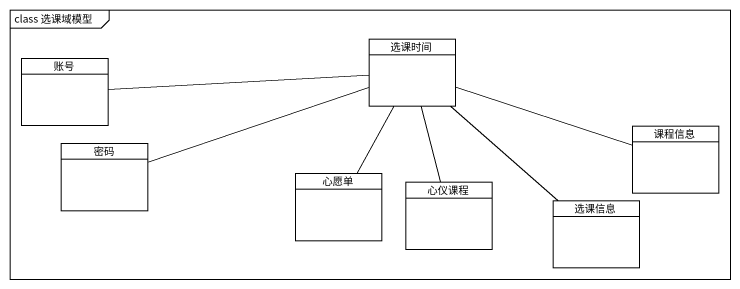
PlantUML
@startuml
mainframe class 选课域模型
hide circle
hide empty members
class 选课时间
class 账号
class 课程信息
class 密码
class 心愿单
class 心仪课程
class 选课信息
选课时间 -right- 课程信息
选课时间 -left- 密码
选课时间 -- 心愿单
选课时间 -- 心仪课程
选课时间 -- 选课信息
账号 -right- 选课时间
@enduml
